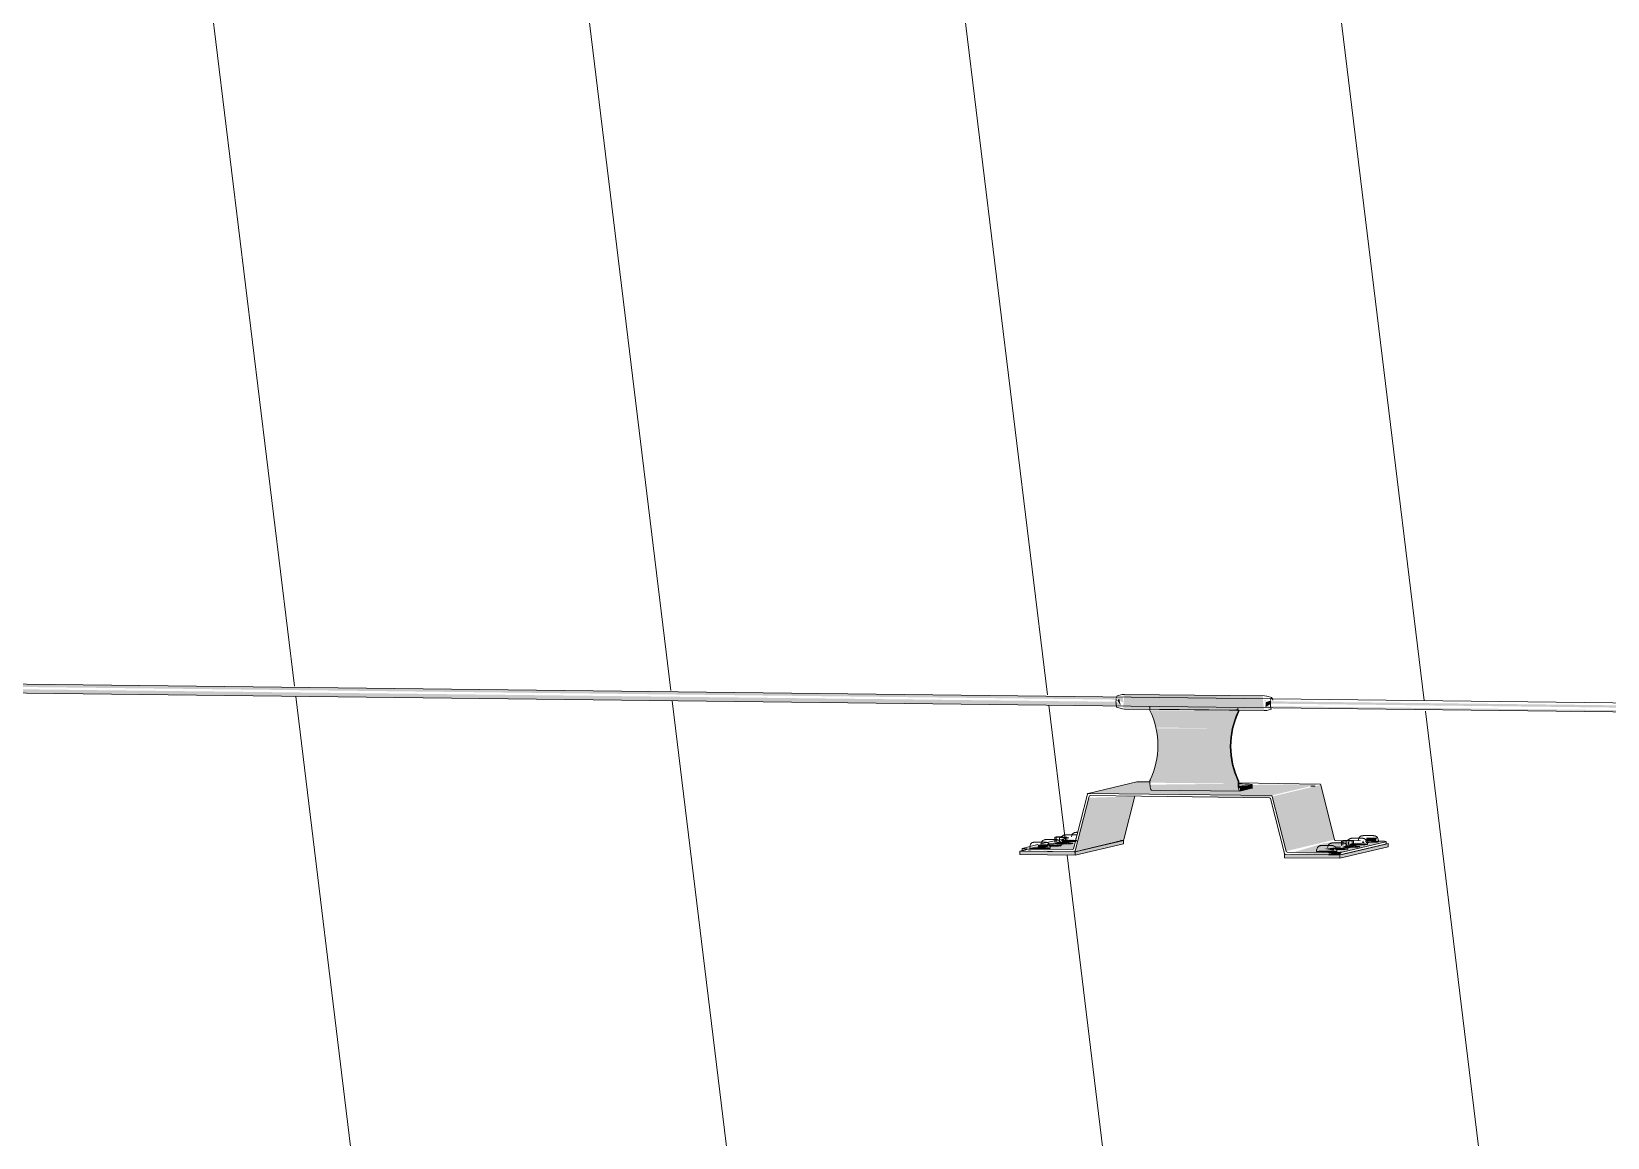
# Model space of a CAD drawing. Header units: millimetres. Extents: x -2361666 to -2009843, y -375 to 29863.
# Drawn here: x -2157030 to -2155634, y 10392 to 11371 of the extents above; entities that cross this region are included whole.
import ezdxf

# ---------------------------------------------------------------- set-up
doc = ezdxf.new("R2010")
doc.units = ezdxf.units.MM
doc.layers.add('A-ROOF-PATT', color=132, linetype='Continuous', lineweight=5)
doc.layers.add('Q-SPCQ', color=91, linetype='Continuous', lineweight=5)

# ---------------------------------------------------------------- blocks, each defined once
blk = doc.blocks.new('Static Line_Sayfa_Metal Deck_Pan Mount - Up to 15 _ pitch - Max 2 Users-1848369-SOUTH EAST - PART A')
at = {"layer": 'Q-SPCQ'}
h = blk.add_hatch(color=256, dxfattribs=at)
h.paths.add_polyline_path([(-908882.2, 10681.7), (-908882.2, 10685.5), (-910878.4, 10707), (-910880.7, 10706.3), (-910882.8, 10708.2), (-910883.9, 10705.4), (-909324.2, 10687)])
h.paths.add_polyline_path([(-911008.7, 10706.9), (-911012, 10708.8), (-911015.1, 10710.8), (-916513.8, 10773.7), (-916514.8, 10773.3), (-916518.2, 10775), (-916519.2, 10772.3), (-911008.9, 10706.9)])
h.paths.add_polyline_path([(-916644.1, 10773.8), (-916647.3, 10775.6), (-916650.7, 10777.6), (-922149.2, 10840.5), (-922150.2, 10840.1), (-922153.5, 10841.9), (-922154.6, 10839.1), (-916644.3, 10773.8)])
h.paths.add_polyline_path([(-922279.5, 10840.6), (-922282.7, 10842.5), (-922285.9, 10844.5), (-927784.5, 10907.7), (-927785.5, 10906.9), (-927788.9, 10908.7), (-927790, 10906), (-922279.7, 10840.6)])
h.paths.add_polyline_path([(-927914.9, 10907.4), (-927918.1, 10909.3), (-927921.2, 10911.3), (-933419.9, 10974.5), (-933420.9, 10973.8), (-933424.3, 10975.5), (-933425.4, 10972.8), (-927915.1, 10907.4)])
h.paths.add_polyline_path([(-933550.2, 10974.3), (-933553.5, 10976.1), (-933556.6, 10978.1), (-939055.3, 11041.4), (-939056.3, 11040.6), (-939059.7, 11042.4), (-939060.7, 11039.6), (-933550.4, 10974.3)])
h.paths.add_polyline_path([(-939185.6, 11041.1), (-939188.8, 11043), (-939192, 11045), (-944690.6, 11108.2), (-944691.7, 11107.4), (-944695, 11109.2), (-944696.1, 11106.5), (-939185.8, 11041.1)])
h.paths.add_polyline_path([(-944821, 11108), (-944824.3, 11110), (-944827.4, 11111.8), (-950326, 11175.1), (-950327, 11174.3), (-950330.4, 11176.1), (-950331.5, 11173.3), (-944821.2, 11108)])
h.paths.add_polyline_path([(-950456.4, 11174.8), (-950459.6, 11176.7), (-950462.7, 11178.6), (-955961.4, 11241.9), (-955962.4, 11241.1), (-955965.8, 11242.9), (-955966.9, 11240.1), (-950456.5, 11174.8)])
h = blk.add_hatch(color=256, dxfattribs=at)
h.paths.add_polyline_path([(-908882.2, 10685.5), (-908882.2, 10689.7), (-910885.1, 10711.3), (-910882.8, 10712.3), (-910878.4, 10709.4), (-910878.4, 10709.2), (-909324.2, 10690.7)])
h.paths.add_polyline_path([(-911008.9, 10710.7), (-911008.9, 10714.9), (-916520.5, 10778.1), (-916518.2, 10779.1), (-916513.8, 10776.4), (-916513.8, 10776), (-911014.9, 10713), (-911015.1, 10713.4), (-911011.1, 10711.8), (-911011.1, 10710.7)])
h.paths.add_polyline_path([(-916644.3, 10777.5), (-916644.3, 10781.8), (-922155.8, 10844.9), (-922153.5, 10845.9), (-922149.2, 10843.3), (-922149.2, 10842.8), (-916650.1, 10779.6), (-916650.5, 10780.2), (-916646.5, 10778.6), (-916646.5, 10777.6)])
h.paths.add_polyline_path([(-922279.7, 10844.4), (-922279.7, 10848.6), (-927791.2, 10911.8), (-927788.9, 10912.8), (-927784.5, 10910.2), (-927784.5, 10909.7), (-922285.5, 10846.5), (-922285.9, 10847), (-922281.9, 10845.5), (-922281.9, 10844.4)])
h.paths.add_polyline_path([(-927915, 10911.2), (-927915, 10915.4), (-933426.6, 10978.6), (-933424.3, 10979.6), (-933419.9, 10977.2), (-933419.9, 10976.5), (-927920.9, 10913.3), (-927921.2, 10913.9), (-927917.2, 10912.3), (-927917.2, 10911.2)])
h.paths.add_polyline_path([(-933550.4, 10978.1), (-933550.4, 10982.3), (-939061.9, 11045.5), (-939059.7, 11046.4), (-939055.3, 11044.1), (-939055.3, 11043.3), (-933556.2, 10980.2), (-933556.6, 10980.7), (-933552.6, 10979.1), (-933552.6, 10978.1)])
h.paths.add_polyline_path([(-939185.8, 11044.9), (-939185.8, 11049.1), (-944697.3, 11112.3), (-944695, 11113.3), (-944690.6, 11111), (-944690.6, 11110.2), (-939191.6, 11047), (-939191.3, 11047.6), (-939188, 11045.7), (-939188, 11044.9)])
h.paths.add_polyline_path([(-944821.2, 11111.7), (-944821.2, 11115.9), (-950332.7, 11179), (-950330.4, 11180.1), (-950326, 11178), (-950326, 11177), (-944827, 11113.8), (-944826, 11114.5), (-944823.4, 11112.6), (-944822.2, 11111.7)])
h.paths.add_polyline_path([(-950456.5, 11178.6), (-950456.5, 11182.8), (-955961.4, 11245.9), (-955961.4, 11243.9), (-950462.4, 11180.7), (-950460.7, 11181.4), (-950458.7, 11179.5), (-950457.6, 11178.6)])
for points in [[(-916646.5, 10774.4), (-916647.8, 10780.5), (-916649.4, 10778.7), (-916646.6, 10774.6)], [(-916519.2, 10769.8), (-916520.5, 10778.4), (-916520.5, 10782.8), (-916643.1, 10784.2), (-916644.2, 10774.1), (-916643.1, 10771.3), (-916542.4, 10770.1)], [(-916518.2, 10772.9), (-916513.8, 10775.6), (-916513.8, 10778.6), (-916518.2, 10777.1), (-916518.2, 10773.1)], [(-916542.4, 10770.2), (-916542.6, 10771.2), (-916547.7, 10770.2)], [(-916513.1, 10694.6), (-916470.1, 10704.8), (-916530.3, 10704), (-916530.3, 10701), (-916540.9, 10700.1), (-916542.5, 10698.6), (-916620.2, 10701.6), (-916620.6, 10706.6), (-916632, 10706.7), (-916675.1, 10696.5), (-916530.3, 10694.8)], [(-916686.7, 10645.5), (-916643.7, 10655.7), (-916634, 10694), (-916674.8, 10692.6), (-916684.3, 10654.9)], [(-916541.3, 10698.6), (-916542.5, 10704.9), (-916542.5, 10705.1), (-916620.5, 10704.2), (-916619.1, 10699.5), (-916542.5, 10698.6)], [(-916540.9, 10701.4), (-916530.3, 10704), (-916542.4, 10703.3), (-916542, 10701.4)], [(-916540.9, 10698.4), (-916530.3, 10701.4), (-916530.3, 10704), (-916540.9, 10701.4), (-916540.9, 10698.6)], [(-916500, 10645.3), (-916457, 10655.5), (-916469.2, 10704), (-916512.2, 10693.8)], [(-916719.9, 10648.7), (-916711.4, 10648.9), (-916710.1, 10651.6), (-916719.7, 10651.1), (-916719.9, 10649.1)], [(-916701.5, 10651.2), (-916700.3, 10653.9), (-916706.7, 10652.2)], [(-916698.1, 10653), (-916695.4, 10657.5), (-916699.6, 10655.5), (-916698.7, 10654.1)], [(-916686.9, 10641.7), (-916643.9, 10651.9), (-916643.9, 10654.9), (-916686.9, 10644.7)], [(-916686.2, 10655.6), (-916686.7, 10657.6), (-916686.7, 10655.7)], [(-916452.5, 10639), (-916409.5, 10649.2), (-916409.5, 10652.2), (-916452.5, 10642)], [(-916447.6, 10648.2), (-916446.3, 10650.9), (-916450.4, 10648.7)], [(-916444.2, 10650), (-916444, 10654.4), (-916445.7, 10652.6)], [(-916430.4, 10652.3), (-916431.8, 10654.7), (-916432.9, 10652.7), (-916431.2, 10652.4)], [(-916429.1, 10654.5), (-916420.5, 10654.7), (-916419.3, 10657.4), (-916428.9, 10657.3), (-916429.1, 10654.5)], [(-916457.4, 10645.8), (-916457, 10648.5), (-916465.9, 10647.4)], [(-916452.5, 10642), (-916450.4, 10644.5), (-916462.3, 10643.3), (-916462.3, 10642.1), (-916456.1, 10642)]]:
    blk.add_hatch(color=256, dxfattribs=at).paths.add_polyline_path(points)
h = blk.add_hatch(color=256, dxfattribs=at)
h.paths.add_polyline_path([(-916512.8, 10771), (-916512.4, 10772.2), (-916519.2, 10771.1)])
h.paths.add_polyline_path([(-916643.6, 10772.5), (-916644.3, 10773.8), (-916644.3, 10772.6)])
h.paths.add_polyline_path([(-916512.3, 10780.2), (-916512.8, 10781.4), (-916512.8, 10780.2)])
h.paths.add_polyline_path([(-916643.9, 10781.8), (-916644.3, 10783), (-916644.3, 10781.8)])
h = blk.add_hatch(color=256, dxfattribs=at)
h.paths.add_polyline_path([(-916547.7, 10754), (-916542.4, 10770.2), (-916620.3, 10770.2), (-916615.3, 10754.8), (-916547.7, 10754)])
h.paths.add_polyline_path([(-916542.5, 10705.1), (-916547.8, 10723), (-916549.4, 10738.9), (-916547.7, 10754), (-916615.2, 10754), (-916613.5, 10738.9), (-916615.5, 10722.2), (-916620.6, 10706)])
h = blk.add_hatch(color=256, dxfattribs=at)
h.paths.add_polyline_path([(-916462.3, 10642.1), (-916462.3, 10644.1), (-916500, 10642.5)])
h.paths.add_polyline_path([(-916501.5, 10643.3), (-916500, 10645.3), (-916502, 10645.3)])
h.paths.add_polyline_path([(-916687.6, 10644.7), (-916689.2, 10646.8), (-916688.2, 10644.7)])
h.paths.add_polyline_path([(-916514.7, 10692.6), (-916513.1, 10694.6), (-916631.5, 10694)])
h = blk.add_hatch(color=256, dxfattribs=at)
h.paths.add_polyline_path([(-916689.2, 10646.8), (-916688.2, 10647.5), (-916688.2, 10656), (-916696.6, 10655.5), (-916698.7, 10654.1), (-916701.1, 10655.5), (-916710.2, 10651.4), (-916711.4, 10648.9), (-916719.9, 10649.1), (-916719.9, 10651.1), (-916725.9, 10647.6), (-916694.9, 10646.9)])
h.paths.add_polyline_path([(-916701.5, 10651.2), (-916710, 10652.8), (-916700.7, 10652.9)])
h = blk.add_hatch(color=256, dxfattribs=at)
h.paths.add_polyline_path([(-916450.4, 10644.5), (-916411.6, 10653.6), (-916442.6, 10652.6), (-916444.2, 10650), (-916446.8, 10654.4), (-916465.9, 10652.4), (-916493.1, 10644.5), (-916456, 10644.5)])
h.paths.add_polyline_path([(-916457.4, 10645.8), (-916465.9, 10647.4), (-916457, 10646.8)])
h.paths.add_polyline_path([(-916447.6, 10648.2), (-916450.4, 10650.5), (-916446.8, 10649.9)])
h = blk.add_hatch(color=256, dxfattribs=at)
h.paths.add_polyline_path([(-916452.5, 10639), (-916452.5, 10642), (-916501.3, 10642), (-916501.3, 10639.5), (-916457, 10639)])
h.paths.add_polyline_path([(-916686.9, 10641.7), (-916686.9, 10644.7), (-916735.7, 10644.7), (-916735.7, 10642.3)])
h = blk.add_hatch(color=256, dxfattribs=at)
h.paths.add_polyline_path([(-916689.2, 10646.8), (-916733.6, 10645.8), (-916733.6, 10645.3), (-916694.9, 10646.8)])
h.paths.add_polyline_path([(-916686.9, 10644.7), (-916687.7, 10646.8), (-916687.6, 10644.7)])
for p, q in [((-956029.8, 11240.9), (-908882.2, 10681.7)), ((-908882.2, 10689.7), (-956029.7, 11248.9)), ((-916645.3, 10784), (-916649.5, 10783)), ((-916519.2, 10782.8), (-916643, 10784.2)), ((-916512.7, 10781.4), (-916516.9, 10782.5)), ((-916649.6, 10772.6), (-916645.5, 10771.6)), ((-916643.2, 10771.2), (-916519.3, 10769.8)), ((-916620.6, 10771.1), (-916620.8, 10773.1)), ((-916620.6, 10769.9), (-916620.6, 10771.1)), ((-916542.4, 10770.2), (-916620.6, 10771.1)), ((-916542.7, 10772.1), (-916542.4, 10770.2)), ((-916542.4, 10770.2), (-916542.4, 10769)), ((-916542.4, 10769), (-916541.8, 10769.1)), ((-916541.8, 10769.1), (-916541.8, 10770.3)), ((-916517, 10770), (-916512.8, 10771)), ((-916632.3, 10706.7), (-916675.3, 10696.5)), ((-916632, 10706.7), (-916620.4, 10706.6)), ((-916620.6, 10708), (-916619.9, 10708.1)), ((-916620.6, 10706), (-916620.6, 10708)), ((-916542.6, 10705.7), (-916470.1, 10704.8)), ((-916542.5, 10707.1), (-916542.5, 10705.1)), ((-916541.8, 10707.2), (-916542.5, 10707.1)), ((-916541.8, 10705.2), (-916541.8, 10707.2)), ((-916676, 10695.8), (-916688.2, 10647.5)), ((-916686.7, 10645.5), (-916674.5, 10693.8)), ((-916513.1, 10694.6), (-916675.1, 10696.5)), ((-916673.5, 10694.5), (-916514.7, 10692.6)), ((-916634, 10694), (-916643.7, 10655.7)), ((-916619.2, 10699.4), (-916541, 10698.4)), ((-916530.3, 10704), (-916540.9, 10701.4)), ((-916540.9, 10698.4), (-916530.3, 10701)), ((-916529.9, 10701.1), (-916529.9, 10704.1)), ((-916513.7, 10691.9), (-916501.5, 10643.3)), ((-916500, 10645.3), (-916512.2, 10693.8)), ((-916474.2, 10702.9), (-916478.1, 10702.9)), ((-916469.2, 10704), (-916457, 10655.5)), ((-916733.6, 10647.8), (-916719.7, 10651.1)), ((-916717.2, 10651.7), (-916699.8, 10655.8)), ((-916703.6, 10657.9), (-916704.9, 10657.6)), ((-916704.9, 10657.6), (-916700.7, 10657.4)), ((-916704.9, 10657.6), (-916704.9, 10653.4)), ((-916703.6, 10657.9), (-916703.7, 10653.5)), ((-916698.3, 10658), (-916703.6, 10657.9)), ((-916700.9, 10652.5), (-916698.3, 10652.5)), ((-916700.7, 10657.4), (-916695.4, 10657.5)), ((-916700.7, 10653.9), (-916700.7, 10657.4)), ((-916695.4, 10652), (-916700.7, 10652)), ((-916699.2, 10650.2), (-916699.2, 10651.5)), ((-916694.2, 10657.8), (-916698.3, 10658)), ((-916698.3, 10652.5), (-916694.2, 10652.3)), ((-916695.4, 10657.5), (-916694.2, 10657.8)), ((-916695.4, 10657.5), (-916695.4, 10652.9)), ((-916694.2, 10652.3), (-916695.4, 10652)), ((-916694.2, 10657.8), (-916694.2, 10653.2)), ((-916689.2, 10652.4), (-916694.2, 10653.2)), ((-916687.4, 10644.8), (-916644.4, 10655)), ((-916643.9, 10654.9), (-916686.9, 10644.7)), ((-916686.9, 10641.7), (-916643.9, 10651.9)), ((-916646.7, 10655), (-916643.9, 10654.9)), ((-916643.9, 10654.9), (-916643.9, 10651.9)), ((-916456.1, 10654.7), (-916434, 10654.4)), ((-916452.5, 10642), (-916409.5, 10652.2)), ((-916449.7, 10654.9), (-916450.9, 10654.6)), ((-916450.9, 10654.6), (-916446.8, 10654.4)), ((-916450.9, 10654.6), (-916450.9, 10650.4)), ((-916450.4, 10644.5), (-916411.6, 10653.6)), ((-916450.4, 10642.5), (-916411.6, 10651.6)), ((-916444.4, 10655), (-916449.7, 10654.9)), ((-916449.7, 10654.9), (-916449.7, 10650.5)), ((-916444.4, 10649.5), (-916447, 10649.5)), ((-916446.8, 10654.4), (-916441.5, 10654.5)), ((-916446.8, 10650.9), (-916446.8, 10654.4)), ((-916440.3, 10654.7), (-916444.4, 10655)), ((-916440.3, 10649.3), (-916444.4, 10649.5)), ((-916441.5, 10654.5), (-916440.3, 10654.7)), ((-916441.5, 10654.5), (-916441.5, 10649.9)), ((-916441.5, 10649), (-916440.3, 10649.3)), ((-916440.3, 10654.7), (-916440.3, 10650.2)), ((-916435.3, 10649.4), (-916440.3, 10650.2)), ((-916429.4, 10654.4), (-916419.3, 10654.3)), ((-916428, 10651.3), (-916428, 10652.6)), ((-916418.2, 10653.6), (-916418.2, 10654.9)), ((-916411.4, 10651.8), (-916411.4, 10653.8)), ((-916409.5, 10652.2), (-916409.5, 10649.2)), ((-916735.7, 10645.3), (-916725.9, 10647.6)), ((-916686.9, 10644.7), (-916735.7, 10645.3)), ((-916735.7, 10645.3), (-916735.7, 10642.3)), ((-916735.7, 10642.3), (-916686.9, 10641.7)), ((-916733.8, 10647.7), (-916733.8, 10645.7)), ((-916733.6, 10645.8), (-916725.9, 10647.6)), ((-916727, 10649.2), (-916727, 10647.9)), ((-916689.2, 10646.8), (-916726, 10647.2)), ((-916726, 10645.2), (-916687.6, 10644.7)), ((-916709, 10647.9), (-916709, 10649.2)), ((-916686.9, 10641.7), (-916686.9, 10644.7)), ((-916501.3, 10642.5), (-916501.3, 10639.5)), ((-916452.5, 10642), (-916501.3, 10642.5)), ((-916501.3, 10639.5), (-916452.5, 10639)), ((-916500.6, 10642.5), (-916462.3, 10642.1)), ((-916462.3, 10644.1), (-916499.1, 10644.5)), ((-916473.1, 10646.2), (-916473.1, 10644.9)), ((-916455.1, 10644.8), (-916455.1, 10646.2)), ((-916452.5, 10639), (-916409.5, 10649.2)), ((-916452.5, 10639), (-916452.5, 10642)), ((-916446.8, 10648.9), (-916441.5, 10649)), ((-916445.3, 10647.2), (-916445.3, 10648.5))]:
    blk.add_line(p, q, dxfattribs=at)
at = {"layer": 'Q-SPCQ', "flags": 128}
for points in [[(-916643, 10784.2), (-916644.8, 10784.1), (-916645.3, 10784)], [(-916519.2, 10782.8), (-916517.4, 10782.6), (-916516.9, 10782.5)], [(-916643.2, 10771.2), (-916645, 10771.4), (-916645.5, 10771.6)], [(-916519.3, 10769.8), (-916517.5, 10769.9), (-916517, 10770)], [(-916727, 10649.2), (-916726.2, 10651.6), (-916725.2, 10652.6), (-916724.6, 10652.9), (-916724.2, 10653), (-916723.9, 10653.1), (-916723.7, 10653.2), (-916723.5, 10653.2), (-916723.4, 10653.2), (-916723.2, 10653.2), (-916723.1, 10653.3), (-916723, 10653.3), (-916722.8, 10653.3), (-916722.7, 10653.3), (-916722.6, 10653.3), (-916722.4, 10653.3), (-916722.3, 10653.3), (-916722.1, 10653.3), (-916722, 10653.3), (-916721.8, 10653.4), (-916721.7, 10653.4), (-916721.5, 10653.4), (-916721.4, 10653.4), (-916721.2, 10653.4), (-916721, 10653.4), (-916720.8, 10653.4), (-916720.7, 10653.4), (-916720.5, 10653.4), (-916720.3, 10653.4), (-916720.1, 10653.4), (-916719.9, 10653.4), (-916719.7, 10653.4), (-916719.5, 10653.4), (-916719.3, 10653.4), (-916719.1, 10653.4), (-916718.9, 10653.4), (-916718.7, 10653.4), (-916718.5, 10653.4), (-916718.3, 10653.4), (-916718.1, 10653.4), (-916717.9, 10653.4), (-916717.6, 10653.4), (-916717.4, 10653.4), (-916717.2, 10653.4), (-916717, 10653.4), (-916716.9, 10653.4)], [(-916717.1, 10651.6), (-916716.3, 10654), (-916715.3, 10654.9), (-916714.7, 10655.2), (-916714.3, 10655.4), (-916714.1, 10655.4), (-916713.9, 10655.5), (-916713.7, 10655.5), (-916713.5, 10655.6), (-916713.4, 10655.6), (-916713.3, 10655.6), (-916713.1, 10655.6), (-916713, 10655.6), (-916712.9, 10655.6), (-916712.7, 10655.6), (-916712.6, 10655.7), (-916712.5, 10655.7), (-916712.3, 10655.7), (-916712.2, 10655.7), (-916712, 10655.7), (-916711.8, 10655.7), (-916711.7, 10655.7), (-916711.5, 10655.7), (-916711.4, 10655.7), (-916711.2, 10655.7), (-916711, 10655.7), (-916710.8, 10655.7), (-916710.6, 10655.7), (-916710.4, 10655.8), (-916710.3, 10655.8), (-916710.1, 10655.8), (-916709.9, 10655.8), (-916709.7, 10655.8), (-916709.5, 10655.8), (-916709.3, 10655.8), (-916709.1, 10655.8), (-916708.8, 10655.8), (-916708.6, 10655.8), (-916708.4, 10655.8), (-916708.2, 10655.8), (-916708, 10655.8), (-916707.8, 10655.8), (-916707.6, 10655.8), (-916707.4, 10655.8), (-916707.2, 10655.8), (-916707, 10655.8)], [(-916709, 10649.2), (-916709.8, 10651.6), (-916710.8, 10652.5), (-916711.5, 10652.9), (-916711.8, 10653), (-916712.1, 10653.1), (-916712.3, 10653.2), (-916712.5, 10653.2), (-916712.6, 10653.2), (-916712.8, 10653.2), (-916712.9, 10653.3), (-916713, 10653.3), (-916713.2, 10653.3), (-916713.3, 10653.3), (-916713.4, 10653.3), (-916713.6, 10653.3), (-916713.7, 10653.3), (-916713.9, 10653.3), (-916714, 10653.3), (-916714.2, 10653.4), (-916714.3, 10653.4), (-916714.5, 10653.4), (-916714.6, 10653.4), (-916714.8, 10653.4), (-916715, 10653.4), (-916715.2, 10653.4), (-916715.4, 10653.4), (-916715.5, 10653.4), (-916715.7, 10653.4), (-916715.9, 10653.4), (-916716.1, 10653.4), (-916716.3, 10653.4), (-916716.5, 10653.4), (-916716.7, 10653.4), (-916716.9, 10653.4)], [(-916699.2, 10651.5), (-916700, 10654), (-916701, 10654.9), (-916701.6, 10655.2), (-916702, 10655.4), (-916702.3, 10655.4), (-916702.5, 10655.5), (-916702.7, 10655.5), (-916702.8, 10655.5), (-916702.9, 10655.6), (-916703.1, 10655.6), (-916703.2, 10655.6), (-916703.3, 10655.6), (-916703.5, 10655.6), (-916703.6, 10655.6), (-916703.7, 10655.7), (-916703.9, 10655.7), (-916704, 10655.7), (-916704.2, 10655.7), (-916704.3, 10655.7), (-916704.5, 10655.7), (-916704.6, 10655.7), (-916704.8, 10655.7), (-916705, 10655.7), (-916705.2, 10655.7), (-916705.3, 10655.7), (-916705.5, 10655.7), (-916705.7, 10655.7), (-916705.9, 10655.8), (-916706.1, 10655.8), (-916706.3, 10655.8), (-916706.5, 10655.8), (-916706.7, 10655.8), (-916706.9, 10655.8), (-916707, 10655.8)], [(-916699.1, 10658), (-916698.1, 10659), (-916697.5, 10659.3), (-916697.1, 10659.4), (-916696.9, 10659.5), (-916696.6, 10659.6), (-916696.5, 10659.6), (-916696.3, 10659.6), (-916696.2, 10659.7), (-916696.1, 10659.7), (-916695.9, 10659.7), (-916695.8, 10659.7), (-916695.7, 10659.7), (-916695.5, 10659.7), (-916695.4, 10659.7), (-916695.2, 10659.7), (-916695.1, 10659.8), (-916695, 10659.8), (-916694.8, 10659.8), (-916694.6, 10659.8), (-916694.5, 10659.8), (-916694.3, 10659.8), (-916694.1, 10659.8), (-916694, 10659.8), (-916693.8, 10659.8), (-916693.6, 10659.8), (-916693.4, 10659.8), (-916693.2, 10659.8), (-916693, 10659.8), (-916692.8, 10659.8), (-916692.7, 10659.8), (-916692.5, 10659.9), (-916692.3, 10659.9), (-916692, 10659.9), (-916691.8, 10659.9), (-916691.6, 10659.9), (-916691.4, 10659.9), (-916691.2, 10659.9), (-916691, 10659.9), (-916690.8, 10659.9), (-916690.6, 10659.9), (-916690.4, 10659.9), (-916690.2, 10659.9), (-916690, 10659.9), (-916689.8, 10659.9)], [(-916690.1, 10657.9), (-916689.3, 10660.4), (-916688.3, 10661.3), (-916687.7, 10661.6), (-916687.3, 10661.8), (-916687, 10661.9), (-916686.8, 10661.9), (-916686.6, 10661.9), (-916686.5, 10662), (-916686.3, 10662), (-916686.2, 10662), (-916686.1, 10662), (-916686, 10662), (-916685.8, 10662), (-916685.7, 10662.1), (-916685.5, 10662.1), (-916685.4, 10662.1), (-916685.3, 10662.1), (-916685.1, 10662.1), (-916685, 10662.1), (-916684.8, 10662.1), (-916684.6, 10662.1)], [(-916685.3, 10659.6), (-916685.4, 10659.6), (-916685.6, 10659.6), (-916685.7, 10659.7), (-916685.9, 10659.7), (-916686, 10659.7), (-916686.1, 10659.7), (-916686.3, 10659.7), (-916686.4, 10659.7), (-916686.5, 10659.7), (-916686.7, 10659.7), (-916686.8, 10659.8), (-916687, 10659.8), (-916687.1, 10659.8), (-916687.3, 10659.8), (-916687.4, 10659.8), (-916687.6, 10659.8), (-916687.8, 10659.8), (-916687.9, 10659.8), (-916688.1, 10659.8), (-916688.3, 10659.8), (-916688.5, 10659.8), (-916688.7, 10659.8), (-916688.9, 10659.8), (-916689.1, 10659.8), (-916689.3, 10659.8), (-916689.5, 10659.8), (-916689.7, 10659.9), (-916689.8, 10659.9)], [(-916473.1, 10646.2), (-916472.3, 10648.6), (-916471.3, 10649.5), (-916470.6, 10649.9), (-916470.3, 10650), (-916470, 10650.1), (-916469.8, 10650.1), (-916469.6, 10650.2), (-916469.5, 10650.2), (-916469.3, 10650.2), (-916469.2, 10650.2), (-916469, 10650.3), (-916468.9, 10650.3), (-916468.8, 10650.3), (-916468.7, 10650.3), (-916468.5, 10650.3), (-916468.4, 10650.3), (-916468.2, 10650.3), (-916468.1, 10650.3), (-916467.9, 10650.3), (-916467.8, 10650.4), (-916467.6, 10650.4), (-916467.4, 10650.4), (-916467.3, 10650.4), (-916467.1, 10650.4), (-916466.9, 10650.4), (-916466.7, 10650.4), (-916466.6, 10650.4), (-916466.4, 10650.4), (-916466.2, 10650.4), (-916466, 10650.4), (-916465.8, 10650.4), (-916465.6, 10650.4), (-916465.4, 10650.4), (-916465.2, 10650.4), (-916465, 10650.4), (-916464.8, 10650.4), (-916464.6, 10650.4), (-916464.4, 10650.4), (-916464.1, 10650.4), (-916463.9, 10650.4), (-916463.7, 10650.4), (-916463.5, 10650.4), (-916463.3, 10650.4), (-916463.1, 10650.4), (-916463, 10650.4)], [(-916463.3, 10648.5), (-916462.4, 10650.9), (-916461.4, 10651.9), (-916460.8, 10652.2), (-916460.4, 10652.4), (-916460.1, 10652.4), (-916459.9, 10652.5), (-916459.8, 10652.5), (-916459.6, 10652.5), (-916459.5, 10652.6), (-916459.3, 10652.6), (-916459.2, 10652.6), (-916459.1, 10652.6), (-916458.9, 10652.6), (-916458.8, 10652.6), (-916458.7, 10652.6), (-916458.5, 10652.7), (-916458.4, 10652.7), (-916458.2, 10652.7), (-916458.1, 10652.7), (-916457.9, 10652.7), (-916457.8, 10652.7), (-916457.6, 10652.7), (-916457.4, 10652.7), (-916457.3, 10652.7), (-916457.1, 10652.7), (-916456.9, 10652.7), (-916456.7, 10652.7), (-916456.5, 10652.7), (-916456.3, 10652.7), (-916456.1, 10652.7), (-916455.9, 10652.8), (-916455.7, 10652.8), (-916455.5, 10652.8), (-916455.3, 10652.8), (-916455.1, 10652.8), (-916454.9, 10652.8), (-916454.7, 10652.8), (-916454.5, 10652.8), (-916454.3, 10652.8), (-916454.1, 10652.8), (-916453.9, 10652.8), (-916453.7, 10652.8), (-916453.5, 10652.8), (-916453.3, 10652.8), (-916453.1, 10652.8)], [(-916455.1, 10646.2), (-916455.9, 10648.6), (-916456.9, 10649.5), (-916457.5, 10649.9), (-916457.9, 10650), (-916458.2, 10650.1), (-916458.4, 10650.1), (-916458.6, 10650.2), (-916458.7, 10650.2), (-916458.9, 10650.2), (-916459, 10650.2), (-916459.1, 10650.3), (-916459.3, 10650.3), (-916459.4, 10650.3), (-916459.5, 10650.3), (-916459.7, 10650.3), (-916459.8, 10650.3), (-916459.9, 10650.3), (-916460.1, 10650.3), (-916460.3, 10650.3), (-916460.4, 10650.4), (-916460.6, 10650.4), (-916460.7, 10650.4), (-916460.9, 10650.4), (-916461.1, 10650.4), (-916461.3, 10650.4), (-916461.4, 10650.4), (-916461.6, 10650.4), (-916461.8, 10650.4), (-916462, 10650.4), (-916462.2, 10650.4), (-916462.4, 10650.4), (-916462.6, 10650.4), (-916462.8, 10650.4), (-916463, 10650.4)], [(-916445.3, 10648.5), (-916446.1, 10650.9), (-916447.1, 10651.9), (-916447.7, 10652.2), (-916448.1, 10652.4), (-916448.4, 10652.4), (-916448.6, 10652.5), (-916448.7, 10652.5), (-916448.9, 10652.5), (-916449, 10652.6), (-916449.2, 10652.6), (-916449.3, 10652.6), (-916449.4, 10652.6), (-916449.6, 10652.6), (-916449.7, 10652.6), (-916449.8, 10652.6), (-916450, 10652.7), (-916450.1, 10652.7), (-916450.3, 10652.7), (-916450.4, 10652.7), (-916450.6, 10652.7), (-916450.7, 10652.7), (-916450.9, 10652.7), (-916451.1, 10652.7), (-916451.2, 10652.7), (-916451.4, 10652.7), (-916451.6, 10652.7), (-916451.8, 10652.7), (-916452, 10652.7), (-916452.2, 10652.7), (-916452.4, 10652.7), (-916452.6, 10652.8), (-916452.8, 10652.8), (-916453, 10652.8), (-916453.1, 10652.8)], [(-916445.2, 10655), (-916444.2, 10656), (-916443.6, 10656.3), (-916443.2, 10656.4), (-916442.9, 10656.5), (-916442.7, 10656.6), (-916442.6, 10656.6), (-916442.4, 10656.6), (-916442.3, 10656.6), (-916442.1, 10656.7), (-916442, 10656.7), (-916441.9, 10656.7), (-916441.7, 10656.7), (-916441.6, 10656.7), (-916441.5, 10656.7), (-916441.3, 10656.7), (-916441.2, 10656.7), (-916441, 10656.8), (-916440.9, 10656.8), (-916440.7, 10656.8), (-916440.6, 10656.8), (-916440.4, 10656.8), (-916440.2, 10656.8), (-916440.1, 10656.8), (-916439.9, 10656.8), (-916439.7, 10656.8), (-916439.5, 10656.8), (-916439.3, 10656.8), (-916439.1, 10656.8), (-916438.9, 10656.8), (-916438.7, 10656.8), (-916438.5, 10656.8), (-916438.3, 10656.8), (-916438.1, 10656.8), (-916437.9, 10656.8), (-916437.7, 10656.8), (-916437.5, 10656.8), (-916437.3, 10656.8), (-916437.1, 10656.8), (-916436.9, 10656.8), (-916436.7, 10656.8), (-916436.5, 10656.8), (-916436.3, 10656.8), (-916436.1, 10656.8), (-916435.9, 10656.8)], [(-916436.2, 10654.9), (-916435.4, 10657.4), (-916434.4, 10658.3), (-916433.8, 10658.6), (-916433.4, 10658.8), (-916433.1, 10658.9), (-916432.9, 10658.9), (-916432.7, 10658.9), (-916432.6, 10659), (-916432.4, 10659), (-916432.3, 10659), (-916432.2, 10659), (-916432, 10659), (-916431.9, 10659), (-916431.8, 10659), (-916431.6, 10659.1), (-916431.5, 10659.1), (-916431.3, 10659.1), (-916431.2, 10659.1), (-916431, 10659.1), (-916430.9, 10659.1), (-916430.7, 10659.1), (-916430.6, 10659.1), (-916430.4, 10659.1), (-916430.2, 10659.1), (-916430, 10659.1), (-916429.9, 10659.1), (-916429.7, 10659.2), (-916429.5, 10659.2), (-916429.3, 10659.2), (-916429.1, 10659.2), (-916428.9, 10659.2), (-916428.7, 10659.2), (-916428.5, 10659.2), (-916428.3, 10659.2), (-916428.1, 10659.2), (-916427.9, 10659.2), (-916427.7, 10659.2), (-916427.5, 10659.2), (-916427.3, 10659.2), (-916427.1, 10659.2), (-916426.8, 10659.2), (-916426.6, 10659.2), (-916426.4, 10659.2), (-916426.2, 10659.2), (-916426.1, 10659.2)], [(-916428, 10652.6), (-916428.9, 10655), (-916429.9, 10656), (-916430.5, 10656.3), (-916430.9, 10656.4), (-916431.1, 10656.5), (-916431.4, 10656.6), (-916431.5, 10656.6), (-916431.7, 10656.6), (-916431.8, 10656.6), (-916432, 10656.7), (-916432.1, 10656.7), (-916432.2, 10656.7), (-916432.3, 10656.7), (-916432.5, 10656.7), (-916432.6, 10656.7), (-916432.8, 10656.7), (-916432.9, 10656.7), (-916433.1, 10656.8), (-916433.2, 10656.8), (-916433.4, 10656.8), (-916433.5, 10656.8), (-916433.7, 10656.8), (-916433.9, 10656.8), (-916434, 10656.8), (-916434.2, 10656.8), (-916434.4, 10656.8), (-916434.6, 10656.8), (-916434.8, 10656.8), (-916435, 10656.8), (-916435.2, 10656.8), (-916435.4, 10656.8), (-916435.6, 10656.8), (-916435.8, 10656.8), (-916435.9, 10656.8)], [(-916418.2, 10654.9), (-916419, 10657.4), (-916420, 10658.3), (-916420.7, 10658.6), (-916421, 10658.8), (-916421.3, 10658.8), (-916421.5, 10658.9), (-916421.7, 10658.9), (-916421.8, 10659), (-916422, 10659), (-916422.1, 10659), (-916422.2, 10659), (-916422.4, 10659), (-916422.5, 10659), (-916422.6, 10659), (-916422.8, 10659.1), (-916422.9, 10659.1), (-916423.1, 10659.1), (-916423.2, 10659.1), (-916423.4, 10659.1), (-916423.5, 10659.1), (-916423.7, 10659.1), (-916423.9, 10659.1), (-916424, 10659.1), (-916424.2, 10659.1), (-916424.4, 10659.1), (-916424.6, 10659.1), (-916424.7, 10659.2), (-916424.9, 10659.2), (-916425.1, 10659.2), (-916425.3, 10659.2), (-916425.5, 10659.2), (-916425.7, 10659.2), (-916425.9, 10659.2), (-916426.1, 10659.2)]]:
    blk.add_lwpolyline(points, dxfattribs=at)
at = {"layer": 'Q-SPCQ'}
for centre, major_axis, ratio, start_param, end_param in [((-916649.5, 10777.8), (0.06, 5.22), 0.214774, 1.148622, 2.072464), ((-916649.5, 10777.8), (0.06, 5.22), 0.214774, 2.148006, 3.195204), ((-916649.5, 10777.8), (0.06, 5.22), 0.214774, 0.053611, 0.987123), ((-916512.8, 10776.2), (0.06, 5.22), 0.214774, 1.149004, 2.072112), ((-916512.8, 10776.2), (0.06, 5.22), 0.214774, 0.053611, 0.987123), ((-916512.8, 10776.2), (0.06, 5.22), 0.214774, 5.289599, 6.231265), ((-916681.9, 10739.7), (-16.2, 68.1), 0.975261, 4.01459, 4.932155), ((-916481.1, 10737.3), (-16.2, 68.1), 0.975261, 0.872997, 1.790563), ((-916480.5, 10737.5), (-16.2, 68.1), 0.975261, 0.872997, 1.790563), ((-916512.8, 10776.2), (0.06, 5.22), 0.214774, 2.148006, 3.193513), ((-916619.1, 10706.4), (0.08, 7), 0.214774, 1.624407, 3.195204), ((-916540.9, 10705.4), (0.05, 4), 0.214774, 1.624407, 3.195204), ((-916675.1, 10695.5), (-0.231, 0.973), 0.975261, 6.044169, 7.362806), ((-916673.5, 10693.5), (-0.231, 0.973), 0.975261, 6.044169, 7.362806), ((-916540.9, 10705.4), (0.08, 7), 0.214774, 1.624407, 3.195204), ((-916544.9, 10704.1), (-15, 0), 0.052335, 2.924831, 4.495627), ((-916544.9, 10701.1), (-15, 0), 0.052335, 2.924831, 3.18663), ((-916514.7, 10691.6), (-0.231, 0.973), 0.975261, 4.725532, 6.044169), ((-916513.1, 10693.6), (-0.231, 0.973), 0.975261, 4.945305, 6.044169), ((-916470.1, 10703.8), (-0.231, 0.973), 0.975261, 4.725532, 6.044169), ((-916708.2, 10650.2), (-9, 0), 0.052335, 4.495627, 5.025159), ((-916699.6, 10652.2), (-11, 0), 0.052335, 0.306837, 0.983669), ((-916708.2, 10650.2), (-9, 0), 0.052335, 1.354034, 4.495627), ((-916699.6, 10652.2), (-11, 0), 0.052335, 1.41734, 4.495627), ((-916699.6, 10652.2), (-11, 0), 0.052335, 4.495627, 4.856742), ((-916691, 10654.3), (-9, 0), 0.052335, 0.635753, 1.354034), ((-916691, 10654.3), (-9, 0), 0.052335, 4.495627, 5.483145), ((-916685.1, 10656.9), (-10, 0), 0.052335, 5.542825, 6.066423), ((-916691, 10654.3), (-9, 0), 0.052335, 1.354034, 2.158276), ((-916691, 10654.3), (-9, 0), 0.052335, 4.035889, 4.495627), ((-916644.6, 10655.9), (-0.231, 0.973), 0.975261, 2.902576, 4.00144), ((-916456.1, 10655.7), (-0.231, 0.973), 0.975261, 1.583939, 2.902576), ((-916445.6, 10649.2), (-11, 0), 0.052335, 1.41734, 4.495627), ((-916445.6, 10649.2), (-11, 0), 0.052335, 4.495627, 4.856742), ((-916437, 10651.3), (-9, 0), 0.052335, 0.635753, 1.354034), ((-916437, 10651.3), (-9, 0), 0.052335, 4.495627, 5.483145), ((-916437, 10651.3), (-9, 0), 0.052335, 1.354034, 4.495627), ((-916427.2, 10653.6), (-9, 0), 0.052335, 4.495627, 5.025159), ((-916427.2, 10653.6), (-9, 0), 0.052335, 1.354034, 4.495627), ((-916421.4, 10653.8), (-10, 0), 0.052335, 2.924831, 4.495627), ((-916723.8, 10645.7), (-10, 0), 0.052335, 6.066423, 7.113621), ((-916723.8, 10647.7), (-10, 0), 0.052335, 6.066423, 7.63722), ((-916723.8, 10645.7), (-10, 0), 0.052335, 1.092235, 1.354034), ((-916718, 10647.9), (-9, 0), 0.052335, 4.495627, 7.63722), ((-916718, 10647.9), (-9, 0), 0.052335, 1.354034, 4.495627), ((-916689.2, 10647.8), (-0.231, 0.973), 0.975261, 2.902576, 4.221213), ((-916687.6, 10645.7), (-0.231, 0.973), 0.975261, 2.902576, 4.221213), ((-916500.6, 10643.5), (-0.231, 0.973), 0.975261, 1.583939, 2.902576), ((-916499.1, 10645.5), (-0.231, 0.973), 0.975261, 1.583939, 2.902576), ((-916464.1, 10644.9), (-9, 0), 0.052335, 4.495627, 7.63722), ((-916464.1, 10644.9), (-9, 0), 0.052335, 1.354034, 4.495627), ((-916460.1, 10644.6), (-10, 0), 0.052335, 1.354034, 2.924831), ((-916460.1, 10642.6), (-10, 0), 0.052335, 1.354034, 2.663031), ((-916454.3, 10647.2), (-9, 0), 0.052335, 4.495627, 5.025159), ((-916454.3, 10647.2), (-9, 0), 0.052335, 1.354034, 4.495627), ((-916445.6, 10649.2), (-11, 0), 0.052335, 0.306837, 0.983669)]:
    blk.add_ellipse(centre, major_axis=major_axis, ratio=ratio, start_param=start_param, end_param=end_param, dxfattribs=at)
for points in [[(-916700.7, 10652.8), (-916699.8, 10652.9), (-916698.1, 10653), (-916696.3, 10653), (-916695.4, 10652.9)], [(-916694.2, 10653.2), (-916694.9, 10653.3), (-916695.6, 10653.3), (-916696.3, 10653.4)], [(-916695.4, 10652.9), (-916695.2, 10653), (-916694.8, 10653.2), (-916694.4, 10653.2), (-916694.2, 10653.2)], [(-916441.5, 10649.9), (-916442.4, 10650), (-916444.2, 10650), (-916445.9, 10649.9), (-916446.8, 10649.8)], [(-916442.3, 10650.4), (-916441.7, 10650.3), (-916441, 10650.3), (-916440.3, 10650.2)], [(-916440.3, 10650.2), (-916440.5, 10650.2), (-916440.9, 10650.2), (-916441.3, 10650), (-916441.5, 10649.9)]]:
    blk.add_open_spline(points, degree=3, dxfattribs=at)

msp = doc.modelspace()

# ---------------------------------------------------------------- hatches: boundary and pattern name
at = {"layer": 'A-ROOF-PATT'}
h = msp.add_hatch(dxfattribs=at)
h.set_pattern_fill('FP_99', color=256, style=0, pattern_type=2)
h.set_pattern_definition([(96.952, (-1239496.12, -226018.12), (-332.99335, 0.00123), [])])
h.paths.add_polyline_path([(-2201031.8, 11308.7), (-2201035.1, 11299.5), (-2201036.1, 11309.5), (-2201033.3, 11309)])
h.paths.add_polyline_path([(-2201027.9, 11306.8), (-2201033.2, 11299.3), (-2201030.6, 11308.1)])
h.paths.add_polyline_path([(-2201024.6, 11303.9), (-2201029.9, 11301.9), (-2201027.9, 11306.8)])
h.paths.add_polyline_path([(-2197096, 11261.8), (-2197085.7, 11262.7), (-2197093.1, 11261.9)])
h.paths.add_polyline_path([(-2196572.1, 11257.3), (-2196561.8, 11258.3), (-2196569, 11257.5)])
h.paths.add_polyline_path([(-2148300.9, 10011.6), (-2148300.9, 10681.7), (-2150303, 10704.2), (-2150302.6, 10703), (-2150325.9, 10703), (-2150331, 10687.1), (-2150332.8, 10671.3), (-2150331, 10655.4), (-2150324.3, 10638.8), (-2150256.6, 10637.2), (-2150298, 10625.8), (-2150417.6, 10625.8), (-2150429.5, 10588.3), (-2150427.2, 10588.1), (-2150429.5, 10584.6), (-2150470.2, 10574.9), (-2150519, 10575.5), (-2150516.9, 10579), (-2150503, 10584.3), (-2150500.9, 10584.8), (-2150468.9, 10591.2), (-2150457.8, 10626.9), (-2150457.8, 10628.9), (-2150458.4, 10629.7), (-2150414.8, 10639.9), (-2150403.7, 10639.9), (-2150398.6, 10656.3), (-2150396.8, 10672), (-2150398.6, 10687.9), (-2150404.1, 10704.2), (-2150432.8, 10705.8), (-2150432.8, 10707), (-2155938.4, 10771), (-2155937.9, 10769.8), (-2155961.2, 10769.8), (-2155966.4, 10753.9), (-2155968.2, 10738.1), (-2155966.4, 10722.2), (-2155959.6, 10705.6), (-2155892, 10704), (-2155933.3, 10692.6), (-2156053, 10692.6), (-2156064.8, 10655.1), (-2156062.6, 10654.9), (-2156064.8, 10651.4), (-2156105.6, 10641.7), (-2156154.4, 10642.3), (-2156152.3, 10645.8), (-2156138.4, 10651.1), (-2156136.2, 10651.6), (-2156104.2, 10658), (-2156093.2, 10693.8), (-2156093.2, 10695.8), (-2156093.7, 10696.5), (-2156050.1, 10706.7), (-2156039, 10706.7), (-2156034, 10723.1), (-2156032.2, 10738.9), (-2156035.4, 10759.4), (-2156039.5, 10771), (-2156068.2, 10772.6), (-2156069.3, 10773.8), (-2161573.8, 10837.8), (-2161573.3, 10836.6), (-2161596.6, 10836.6), (-2161601.8, 10820.7), (-2161603.6, 10804.9), (-2161601.8, 10789), (-2161595, 10772.5), (-2161527.4, 10770.9), (-2161568.7, 10759.5), (-2161688.4, 10759.4), (-2161700.2, 10721.9), (-2161697.9, 10721.8), (-2161700.2, 10718.2), (-2161740.9, 10708.6), (-2161789.8, 10709.2), (-2161787.6, 10712.7), (-2161773.8, 10717.9), (-2161771.6, 10718.5), (-2161739.6, 10724.9), (-2161728.5, 10760.6), (-2161728.6, 10762.6), (-2161729.1, 10763.4), (-2161685.5, 10773.6), (-2161674.4, 10773.6), (-2161669.3, 10789.9), (-2161667.6, 10805.7), (-2161669.3, 10821.6), (-2161674.9, 10837.8), (-2161703.6, 10839.5), (-2161703.6, 10840.7), (-2167209.2, 10904.7), (-2167208.7, 10903.5), (-2167232, 10903.5), (-2167237.2, 10887.6), (-2167238.9, 10871.8), (-2167237.2, 10855.9), (-2167230.4, 10839.3), (-2167162.8, 10837.7), (-2167204.1, 10826.3), (-2167323.8, 10826.3), (-2167335.6, 10788.8), (-2167333.3, 10788.6), (-2167335.6, 10785.1), (-2167376.3, 10775.4), (-2167425.2, 10776), (-2167423, 10779.5), (-2167409.2, 10784.8), (-2167407, 10785.3), (-2167375, 10791.7), (-2167363.9, 10827.4), (-2167363.9, 10829.5), (-2167364.5, 10830.2), (-2167320.9, 10840.4), (-2167309.8, 10840.4), (-2167304.7, 10856.8), (-2167303.3, 10875.9), (-2167304.7, 10888.5), (-2167310.2, 10904.7), (-2167339, 10906.3), (-2167339, 10907.5), (-2172844.5, 10971.5), (-2172844, 10970.3), (-2172867.4, 10970.3), (-2172872.5, 10954.4), (-2172874.3, 10938.6), (-2172872.5, 10922.7), (-2172865.7, 10906.2), (-2172798.1, 10904.6), (-2172839.5, 10893.1), (-2172959.1, 10893.1), (-2172970.9, 10855.6), (-2172968.7, 10855.4), (-2172970.9, 10851.9), (-2173011.7, 10842.2), (-2173060.5, 10842.8), (-2173058.4, 10846.3), (-2173044.5, 10851.6), (-2173042.4, 10852.1), (-2173010.4, 10858.5), (-2172999.3, 10894.3), (-2172999.3, 10896.3), (-2172999.9, 10897), (-2172956.3, 10907.2), (-2172945.2, 10907.2), (-2172940.1, 10923.6), (-2172938.3, 10939.4), (-2172940.1, 10955.3), (-2172945.6, 10971.5), (-2172974.3, 10973.1), (-2172974.3, 10974.3), (-2178479.9, 11038.3), (-2178479.4, 11037.1), (-2178502.7, 11037.1), (-2178507.9, 11021.2), (-2178509.7, 11005.5), (-2178504.8, 10979.6), (-2178501.1, 10973), (-2178433.5, 10971.4), (-2178474.8, 10960), (-2178594.5, 10960), (-2178606.3, 10922.5), (-2178604.1, 10922.3), (-2178606.3, 10918.8), (-2178647.1, 10909.1), (-2178695.9, 10909.7), (-2178693.7, 10913.2), (-2178679.9, 10918.4), (-2178677.7, 10919), (-2178645.7, 10925.4), (-2178634.7, 10961.1), (-2178634.7, 10963.1), (-2178635.2, 10963.9), (-2178591.6, 10974.1), (-2178580.5, 10974.1), (-2178575.5, 10990.4), (-2178573.7, 11006.2), (-2178575.5, 11022.1), (-2178581, 11038.3), (-2178609.7, 11040), (-2178609.7, 11041.2), (-2184115.3, 11105.2), (-2184114.8, 11104), (-2184138.1, 11104), (-2184143.3, 11088.1), (-2184145.1, 11072.3), (-2184143.3, 11056.4), (-2184136.5, 11039.8), (-2184068.9, 11038.2), (-2184110.2, 11026.8), (-2184229.9, 11026.8), (-2184241.7, 10989.3), (-2184239.4, 10989.1), (-2184241.7, 10985.6), (-2184282.4, 10975.9), (-2184331.3, 10976.5), (-2184329.1, 10980), (-2184315.3, 10985.3), (-2184313.1, 10985.8), (-2184281.1, 10992.2), (-2184270, 11028), (-2184270, 11030), (-2184270.6, 11030.7), (-2184227, 11040.9), (-2184215.9, 11040.9), (-2184210.8, 11057.3), (-2184209, 11073.1), (-2184210.8, 11089), (-2184216.4, 11105.2), (-2184245.1, 11106.8), (-2184245.1, 11108), (-2189750.7, 11172), (-2189750.2, 11170.8), (-2189774.1, 11168.8), (-2189778.6, 11154.9), (-2189780.4, 11139.1), (-2189778.6, 11123.2), (-2189771.2, 11106.7), (-2189704.3, 11105.1), (-2189745.6, 11093.6), (-2189865.3, 11093.6), (-2189877.1, 11056.1), (-2189874.8, 11056), (-2189877.1, 11052.4), (-2189917.8, 11042.8), (-2189966.6, 11043.3), (-2189964.5, 11046.8), (-2189950.7, 11052.1), (-2189948.5, 11052.6), (-2189916.5, 11059.1), (-2189905.4, 11094.8), (-2189905.4, 11096.8), (-2189906, 11097.5), (-2189862.4, 11107.7), (-2189851.3, 11107.7), (-2189846.2, 11124.1), (-2189844.4, 11139.9), (-2189846.2, 11155.8), (-2189851.7, 11172), (-2189880.4, 11173.8), (-2189880.5, 11174.9), (-2195386, 11238.9), (-2195385.5, 11237.6), (-2195408.8, 11237.6), (-2195414, 11221.7), (-2195415.1, 11199.8), (-2195414, 11190.1), (-2195407.2, 11173.5), (-2195339.6, 11171.9), (-2195388.2, 11160.6), (-2195500.6, 11160.5), (-2195512.4, 11123), (-2195510.2, 11122.8), (-2195512.4, 11119.3), (-2195553.2, 11109.6), (-2195602, 11110.2), (-2195599.9, 11113.7), (-2195586, 11119), (-2195583.9, 11119.5), (-2195551.8, 11125.9), (-2195540.8, 11161.6), (-2195540.8, 11163.6), (-2195541.3, 11164.4), (-2195497.8, 11174.6), (-2195486.6, 11174.6), (-2195480.6, 11199.8), (-2195479.8, 11206.7), (-2195481.6, 11222.6), (-2195487.1, 11238.9), (-2195515.8, 11240.5), (-2195515.8, 11241.6), (-2195688.5, 11243.7), (-2195841.3, 11244.7), (-2195868.9, 11244.4), (-2201018.8, 11285.5), (-2201018.2, 11241.6), (-2201008.1, 11239.6), (-2201008.1, 11238.9), (-2200791.8, 11236.3), (-2200787.9, 11189.5), (-2200778.7, 11187.2), (-2200778.7, 11183.4), (-2200788.4, 11181.1), (-2200826, 11181.1), (-2200826.9, 11172), (-2200836.1, 11169.8), (-2200963.1, 11169.8), (-2200963.1, 11174.3), (-2201082.2, 11175.7), (-2201082.2, 11175.1), (-2201091.9, 11172.8), (-2201119.5, 11173), (-2201119.5, 11176.1), (-2201243.6, 11175.8), (-2201249.4, 11174.7), (-2201375.2, 11177.7), (-2201375.2, 11182.2), (-2201366, 11184.4), (-2201362.1, 11235.3), (-2201330.9, 11242.7), (-2201146.9, 11242.7), (-2201146.9, 11247.1), (-2201137.3, 11262.7), (-2201044.5, 11307.9), (-2201042.2, 11286.8), (-2201037, 11284.6), (-2201031.5, 11286.8), (-2201024.7, 11289.8), (-2201036.7, 11293.1), (-2201031.8, 11295.4), (-2201029.5, 11297.3), (-2201024.6, 11303.9), (-2201018.8, 11296), (-2200993.7, 11295.5), (-2200950, 11294.8), (-2200845.5, 11294.4), (-2200609.9, 11291.4), (-2200591.2, 11292.3), (-2200417.8, 11290.3), (-2200349.3, 11289.5), (-2200295, 11289.8), (-2200286.9, 11289.2), (-2200203.9, 11288.6), (-2200142.2, 11288.1), (-2199956, 11286.5), (-2199955.8, 11285.6), (-2199911.5, 11286.3), (-2199585.2, 11283.9), (-2196965.4, 11261.7), (-2196919.6, 11261.2), (-2196782.1, 11259.8), (-2196752.2, 11259.9), (-2195509.8, 11250.9), (-2195509.4, 11252.1), (-2195378.7, 11248.2), (-2195378.1, 11248), (-2189874.4, 11184.1), (-2189874, 11185.3), (-2189743.4, 11181.7), (-2189742.8, 11181.2), (-2184239.1, 11117.2), (-2184238.6, 11118.4), (-2184108, 11114.8), (-2184107.4, 11114.4), (-2178603.7, 11050.4), (-2178603.3, 11051.6), (-2178472.7, 11048), (-2178472, 11047.5), (-2172968.3, 10983.5), (-2172967.9, 10984.8), (-2172837.3, 10981.2), (-2172836.6, 10980.7), (-2167332.9, 10916.7), (-2167332.5, 10917.9), (-2167201.9, 10914.3), (-2167201.3, 10913.9), (-2161697.6, 10849.9), (-2161697.1, 10851.1), (-2161566.6, 10847.5), (-2161565.9, 10847), (-2156062.2, 10783), (-2156061.8, 10784.2), (-2155931.2, 10780.7), (-2155930.5, 10780.2), (-2150426.8, 10716.2), (-2150426.4, 10717.4), (-2150295.8, 10713.8), (-2150295.1, 10713.3), (-2148300.9, 10689.7), (-2148300.9, 11195.3), (-2152385.8, 11215.4), (-2152386.6, 11202.2), (-2152846.1, 11202.8), (-2152846.1, 11493.7), (-2189771.2, 11503.7), (-2212391.7, 11502.2), (-2212391.7, 11189.6), (-2148742.9, 10019.7)])
h.paths.add_polyline_path([(-2150212.4, 10587.2), (-2150212.2, 10590.5), (-2150202.6, 10590.5), (-2150203.9, 10587.8), (-2150212.5, 10587.6)])
h.paths.add_polyline_path([(-2150235.8, 10572.1), (-2150284.6, 10572.7), (-2150282.4, 10577.7), (-2150233.7, 10587.7), (-2150192.8, 10585.3), (-2150195, 10581.8), (-2150223.2, 10575.1)])
h.paths.add_polyline_path([(-2150284.8, 10576.4), (-2150295.5, 10627), (-2150252.5, 10637.2), (-2150240.3, 10588.6), (-2150284.6, 10576.7)])
h.paths.add_polyline_path([(-2155847.8, 10654.5), (-2155847.6, 10657.3), (-2155838, 10657.4), (-2155839.2, 10654.6), (-2155847.6, 10654.5)])
h.paths.add_polyline_path([(-2155828.2, 10649.2), (-2155875.7, 10639), (-2155920, 10639.5), (-2155917.8, 10644.5), (-2155869, 10654.6), (-2155828.2, 10652.2)])
h.paths.add_polyline_path([(-2155920.2, 10643.3), (-2155930.9, 10693.8), (-2155887.9, 10704), (-2155875.7, 10655.5), (-2155920, 10643.5)])
h.paths.add_polyline_path([(-2161483.2, 10721.3), (-2161482.9, 10724.2), (-2161473.4, 10724.2), (-2161474.6, 10721.4), (-2161482.9, 10721.3)])
h.paths.add_polyline_path([(-2161463.5, 10716), (-2161511.1, 10705.8), (-2161555.4, 10706.4), (-2161553.1, 10711.3), (-2161504.4, 10721.4), (-2161463.5, 10719)])
h.paths.add_polyline_path([(-2161555.6, 10710.1), (-2161566.3, 10760.7), (-2161523.2, 10770.9), (-2161511.1, 10722.3), (-2161555.4, 10710.4)])
h.paths.add_polyline_path([(-2167118.6, 10788.1), (-2167118.3, 10791), (-2167108.7, 10791), (-2167110, 10788.3), (-2167118.3, 10788.1)])
h.paths.add_polyline_path([(-2167098.9, 10782.8), (-2167146.4, 10772.7), (-2167190.8, 10773.2), (-2167188.5, 10778.2), (-2167139.8, 10788.2), (-2167098.9, 10785.8)])
h.paths.add_polyline_path([(-2167191, 10777), (-2167201.6, 10827.5), (-2167158.6, 10837.7), (-2167146.4, 10789.1), (-2167190.8, 10777.2)])
h.paths.add_polyline_path([(-2172753.9, 10855), (-2172753.7, 10857.9), (-2172744.1, 10857.9), (-2172745.4, 10855.1), (-2172753.7, 10855)])
h.paths.add_polyline_path([(-2172734.3, 10849.7), (-2172781.8, 10839.5), (-2172826.1, 10840), (-2172823.9, 10845), (-2172775.2, 10855.1), (-2172734.3, 10852.7)])
h.paths.add_polyline_path([(-2172826.3, 10843.8), (-2172837, 10894.3), (-2172794, 10904.6), (-2172781.8, 10856), (-2172826.1, 10844)])
h.paths.add_polyline_path([(-2178389.3, 10921.8), (-2178389.1, 10924.7), (-2178379.5, 10924.7), (-2178380.7, 10921.9), (-2178389.1, 10921.8)])
h.paths.add_polyline_path([(-2178369.7, 10916.5), (-2178417.2, 10906.4), (-2178461.5, 10906.9), (-2178459.2, 10911.8), (-2178410.5, 10921.9), (-2178369.7, 10919.5)])
h.paths.add_polyline_path([(-2178461.7, 10910.6), (-2178472.4, 10961.2), (-2178429.4, 10971.4), (-2178417.2, 10922.8), (-2178461.5, 10910.9)])
h.paths.add_polyline_path([(-2184024.7, 10988.6), (-2184024.4, 10991.5), (-2184014.9, 10991.5), (-2184016.1, 10988.8), (-2184024.4, 10988.6)])
h.paths.add_polyline_path([(-2184048.1, 10973.1), (-2184096.9, 10973.7), (-2184094.6, 10978.7), (-2184045.9, 10988.8), (-2184005, 10986.3), (-2184007.2, 10982.8), (-2184035.4, 10976.1)])
h.paths.add_polyline_path([(-2184097.1, 10977.5), (-2184107.8, 11028), (-2184064.7, 11038.2), (-2184052.5, 10989.7), (-2184096.9, 10977.7)])
h.paths.add_polyline_path([(-2189660.1, 11055.5), (-2189659.8, 11058.4), (-2189650.2, 11058.4), (-2189651.5, 11055.6), (-2189659.8, 11055.5)])
h.paths.add_polyline_path([(-2189640.4, 11050.2), (-2189687.9, 11040), (-2189732.3, 11040.6), (-2189730, 11045.5), (-2189681.3, 11055.6), (-2189640.4, 11053.2)])
h.paths.add_polyline_path([(-2189732.5, 11044.3), (-2189743.1, 11094.9), (-2189700.1, 11105.1), (-2189687.9, 11056.5), (-2189732.3, 11044.6)])
h.paths.add_polyline_path([(-2195295.4, 11122.3), (-2195295.2, 11125.2), (-2195285.6, 11125.2), (-2195286.9, 11122.5), (-2195295.2, 11122.3)])
h.paths.add_polyline_path([(-2195275.8, 11117), (-2195323.3, 11106.9), (-2195367.6, 11107.4), (-2195365.4, 11112.4), (-2195316.7, 11122.4), (-2195275.8, 11120)])
h.paths.add_polyline_path([(-2195367.8, 11111.1), (-2195378.5, 11161.7), (-2195335.5, 11171.9), (-2195323.3, 11123.3), (-2195367.6, 11111.4)])
h.paths.add_polyline_path([(-2212671.1, 11162.4), (-2212669.7, 11199.8), (-2212669.7, 11503.7), (-2212713.7, 11503), (-2212672.1, 11162.4)])
h.paths.add_polyline_path([(-2212539.7, 11192.4), (-2212539.7, 11503.7), (-2212629.7, 11503), (-2212629.7, 11194)])
h.paths.add_polyline_path([(-2200926.3, 11287.7), (-2200928.2, 11289.1), (-2200928.2, 11287.9)])
h.paths.add_polyline_path([(-2201038.9, 11299.3), (-2201043.3, 11308.2), (-2201040.4, 11309.2), (-2201038.9, 11299.5)])
h.paths.add_polyline_path([(-2201037, 11299.5), (-2201038.9, 11309.3), (-2201036.1, 11309.5), (-2201036.3, 11306.8)])

# ---------------------------------------------------------------- block references
at = {"layer": 'Q-SPCQ'}
msp.add_blockref('Static Line_Sayfa_Metal Deck_Pan Mount - Up to 15 _ pitch - Max 2 Users-1848369-SOUTH EAST - PART A', (-1239418.7, 0), dxfattribs=at)

doc.saveas('drawing.dxf')
